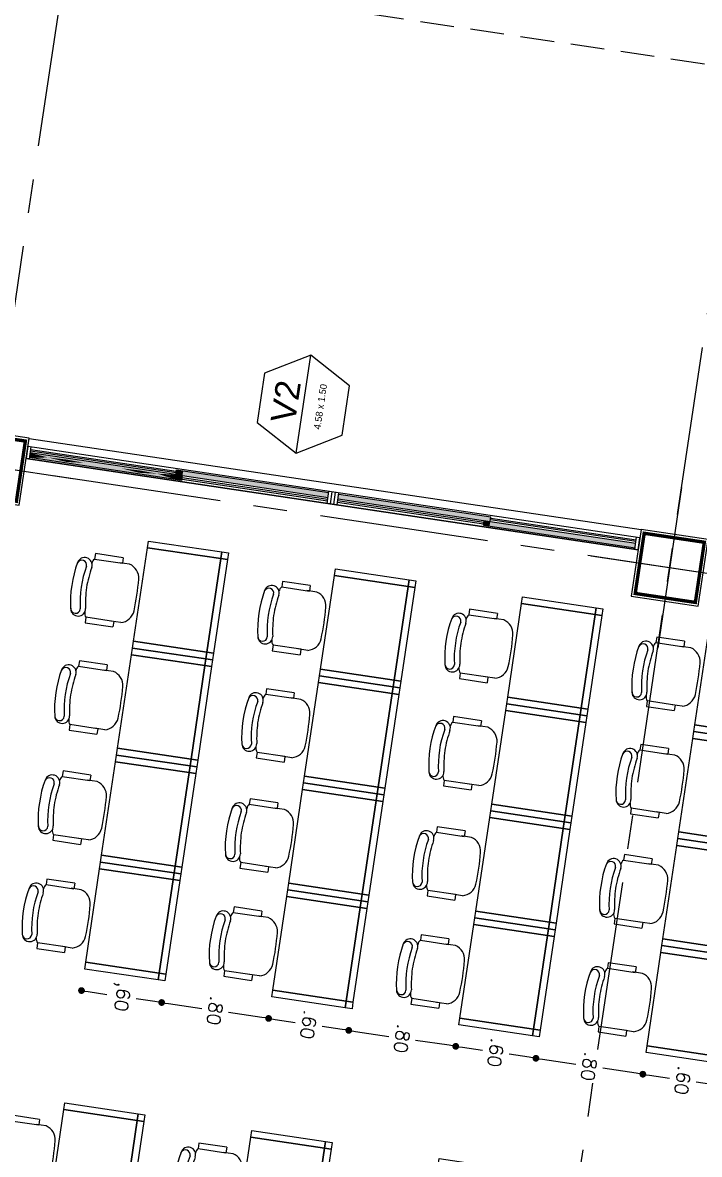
# Model space of a CAD drawing. Header units: millimetres. Extents: x 338 to 506, y 179 to 335.
# Drawn here: x 416.44 to 421.45, y 243.83 to 252.2 of the extents above; entities that cross this region are included whole.
import ezdxf
from ezdxf.enums import TextEntityAlignment as Align

# ---------------------------------------------------------------- set-up
doc = ezdxf.new("R2010")
doc.units = ezdxf.units.MM
for name, pattern in [('CENTER', [2, 1.25, -0.25, 0.25, -0.25]), ('DASHED2', [0.375, 0.25, -0.125]), ('HIDDEN', [0.375, 0.25, -0.125])]:
    doc.linetypes.add(name, pattern=pattern)
for name, color, linetype in [('COLUMNAS', 252, 'Continuous'), ('CUBIERTA', 254, 'Continuous'), ('DOORNOTE', 210, 'Continuous'), ('DOORNOTE___100', 210, 'Continuous'), ('EJES-COLUMNAS', 3, 'CENTER'), ('EJES_DE_COLUMNA', 255, 'DASHED2'), ('MUROS', 32, 'Continuous'), ('PUPITRES', 8, 'Continuous'), ('REJAS', 151, 'Continuous')]:
    doc.layers.add(name, color=color, linetype=linetype)
doc.styles.add('ARIAL', font='txt', dxfattribs={"height": 1})
doc.styles.add('JUAN', font='txt', dxfattribs={"height": 0.135})
doc.styles.add('NOTAS', font='simplex.shx')
doc.styles.get("Standard").update_dxf_attribs({"font": 'ARIALUNI.ttf'})
doc.dimstyles.new('ROMANS', dxfattribs={"dimtxt": 0.1, "dimasz": 0.05, "dimexe": 0.04, "dimexo": 0.5, "dimgap": 0.05, "dimtad": 1, "dimtih": 1, "dimtoh": 1, "dimdec": 4, "dimzin": 5, "dimdsep": 46, "dimtxsty": 'Standard', "dimsah": 1, "dimcen": 0.05, "dimse1": 1, "dimse2": 1, "dimclrd": 7, "dimclre": 7, "dimclrt": 7, "dimadec": 0, "dimazin": 0, "dimtfac": 1, "dimtdec": 4, "dimtix": 1, "dimtmove": 2, "dimatfit": 3, "dimfxl": 1, "dimtolj": 1, "dimarcsym": 0})

# ---------------------------------------------------------------- blocks, each defined once
blk = doc.blocks.new('_DOT')
at = {"color": 0, "linetype": 'ByBlock'}
blk.add_line((-0.5, 0), (-1, 0), dxfattribs=at)
at = {"color": 0, "linetype": 'ByBlock', "const_width": 0.5}
blk.add_lwpolyline([(-0.25, 0, 1), (0.25, 0, 1)], format="xyb", close=True, dxfattribs=at)
blk = doc.blocks.new('*U149')
at = {"color": 7, "style": 'NOTAS'}
blk.add_text('.60', height=0.1, dxfattribs=at).set_placement((2880.9612, 1963.0566))
blk = doc.blocks.new('*D148')
at = {"color": 7, "transparency": 16777216}
for p, q in [((2881.066, 1963.3566), (2881.066, 1963.2066)), ((2881.066, 1962.8566), (2881.066, 1963.0066))]:
    blk.add_line(p, q, dxfattribs=at)
at = {"layer": 'DEFPOINTS', "color": 0, "transparency": 16777216}
for p in [(2880.9048, 1963.4066), (2881.066, 1963.4066), (2880.9048, 1962.8066)]:
    blk.add_point(p, dxfattribs=at)
at = {"color": 7, "transparency": 16777216, "xscale": 0.05, "yscale": 0.05, "zscale": 0.05}
for p, rotation in [((2881.066, 1963.4066), 90), ((2881.066, 1962.8066), 270)]:
    blk.add_blockref('_DOT', p, dxfattribs=dict(at, rotation=rotation))
at = {"transparency": 16777216}
blk.add_blockref('*U149', (0, 0), dxfattribs=at)
blk = doc.blocks.new('*U151')
at = {"color": 7, "style": 'NOTAS'}
blk.add_text('.80', height=0.1, dxfattribs=at).set_placement((2880.9612, 1962.3566))
blk = doc.blocks.new('*D150')
at = {"color": 7, "transparency": 16777216}
for p, q in [((2881.066, 1962.7566), (2881.066, 1962.5066)), ((2881.066, 1962.0566), (2881.066, 1962.3066))]:
    blk.add_line(p, q, dxfattribs=at)
at = {"layer": 'DEFPOINTS', "color": 0, "transparency": 16777216}
for p in [(2880.9048, 1962.8066), (2880.9048, 1962.0066), (2881.066, 1962.0066)]:
    blk.add_point(p, dxfattribs=at)
at = {"color": 7, "transparency": 16777216, "xscale": 0.05, "yscale": 0.05, "zscale": 0.05}
for p, rotation in [((2881.066, 1962.8066), 90), ((2881.066, 1962.0066), 270)]:
    blk.add_blockref('_DOT', p, dxfattribs=dict(at, rotation=rotation))
at = {"transparency": 16777216}
blk.add_blockref('*U151', (0, 0), dxfattribs=at)
blk = doc.blocks.new('SILLA-AULA')
at = {"layer": 'PUPITRES'}
for p, q in [((-0.3498, 0.1091), (-0.3498, -0.0987)), ((-0.3498, 0.1091), (-0.3089, 0.1091)), ((-0.3089, 0.1635), (-0.3089, 0.0888)), ((-0.3089, -0.0987), (-0.3089, 0.1091)), ((0.1269, 0.1096), (0.168, 0.1096)), ((0.1271, 0.1618), (0.1271, 0.0881)), ((0.1271, 0.1088), (0.1271, -0.0982)), ((0.168, -0.0982), (0.168, 0.1096)), ((-0.3498, -0.0987), (-0.3089, -0.0987)), ((0.1271, -0.0982), (0.168, -0.0982))]:
    blk.add_line(p, q, dxfattribs=at)
for centre, radius, start, end in [((-0.2016, 0.1365), 0.1106, 94.0766, 165.83344), ((-0.0911, -1.4149), 1.6658, 85.9234, 94.0766), ((0.0195, 0.1365), 0.1106, 13.25658, 85.9234), ((-0.2542, -0.1649), 0.0553, 80.24779, 260.10116), ((-0.2715, -0.0584), 0.0549, 227.1618, 267.57171), ((-0.2498, -0.1856), 0.0362, 85.08724, 250.32125), ((-0.0876, 0.6001), 0.7663, 258.01124, 281.98876), ((-0.0727, 0.7859), 0.9127, 259.12864, 268.84333), ((-0.1095, 0.7859), 0.9127, 271.15667, 280.87136), ((0.072, -0.1649), 0.0553, 279.89884, 99.75221), ((0.0746, -0.1846), 0.0352, 274.91276, 94.91276), ((0.0898, -0.0579), 0.0549, 270.72261, 312.8382), ((-0.0911, 0.5988), 0.8362, 258.08993, 281.91007)]:
    blk.add_arc(centre, radius, start, end, dxfattribs=at)
blk = doc.blocks.new('*U341')
at = {"layer": 'MUROS', "color": 7, "style": 'NOTAS'}
blk.add_text(',60', height=0.1, dxfattribs=at).set_placement((3.2717, 0.9483))
blk = doc.blocks.new('*D163')
at = {"layer": 'DEFPOINTS', "color": 0, "transparency": 16777216}
for p in [(3.2153, 1.2887), (3.3765, 1.2887), (3.2153, 0.6887)]:
    blk.add_point(p, dxfattribs=at)
at = {"layer": 'MUROS', "color": 7, "transparency": 16777216}
for p, q in [((3.3765, 1.2387), (3.3765, 1.0983)), ((3.3765, 0.7387), (3.3765, 0.8792))]:
    blk.add_line(p, q, dxfattribs=at)
at = {"transparency": 16777216}
blk.add_blockref('*U341', (0, 0), dxfattribs=at)
at = {"layer": 'MUROS', "color": 7, "transparency": 16777216, "xscale": 0.05, "yscale": 0.05, "zscale": 0.05}
for p, rotation in [((3.3765, 1.2887), 90), ((3.3765, 0.6887), 270)]:
    blk.add_blockref('_DOT', p, dxfattribs=dict(at, rotation=rotation))
blk = doc.blocks.new('*U1023')
at = {"layer": 'REJAS', "color": 18, "linetype": 'Continuous', "extrusion": (0, 0, -1)}
for points in [[(-69.9847, 78.8783), (-69.9672, 78.334), (-69.9672, 79.4227)], [(-69.9787, 79.4057), (-69.9672, 79.4227), (-69.9865, 79.4114)], [(-69.9672, 79.4227), (-69.9847, 79.4227), (-69.9865, 79.4114)], [(-69.9902, 79.3887), (-69.9781, 79.3547), (-69.9672, 79.4227)], [(-69.9891, 79.2866), (-69.976, 79.1505), (-69.9672, 79.4227)], [(-69.9781, 79.3547), (-69.9812, 79.3632), (-69.986, 79.3603)], [(-69.986, 79.3603), (-69.9869, 79.3547), (-69.9781, 79.3547)], [(-69.9836, 79.3206), (-69.9781, 79.3547), (-69.9896, 79.3377)], [(-69.9869, 79.3547), (-69.9878, 79.349), (-69.9781, 79.3547)], [(-69.9781, 79.3547), (-69.9878, 79.349), (-69.9839, 79.3462)], [(-69.9902, 79.3887), (-69.9787, 79.4057), (-69.9865, 79.4114)], [(-69.9812, 79.3632), (-69.9842, 79.3717), (-69.986, 79.3603)], [(-69.9878, 79.349), (-69.9896, 79.3377), (-69.9839, 79.3462)], [(-69.9842, 79.3717), (-69.9902, 79.3887), (-69.9956, 79.3547)], [(-69.9842, 79.3717), (-69.9899, 79.3632), (-69.986, 79.3603)], [(-69.9847, 78.8783), (-70.0022, 79.4227), (-70.0022, 78.334)], [(-69.9847, 79.4227), (-70.0022, 79.4227), (-69.9865, 79.4114)], [(-69.9899, 79.3632), (-69.9956, 79.3547), (-69.986, 79.3603)], [(-69.9956, 79.3547), (-69.9869, 79.3547), (-69.986, 79.3603)], [(-70.0022, 79.4227), (-69.9962, 79.4057), (-69.9865, 79.4114)], [(-69.9865, 79.4114), (-69.9962, 79.4057), (-69.9902, 79.3887)], [(-69.9956, 79.3547), (-69.9878, 79.349), (-69.9869, 79.3547)], [(-69.9926, 79.3462), (-69.9878, 79.349), (-69.9956, 79.3547)], [(-69.9896, 79.3377), (-69.9878, 79.349), (-69.9926, 79.3462)], [(-69.9891, 79.2866), (-70.0022, 79.4227), (-69.9935, 79.1505)], [(-69.9896, 79.3377), (-69.9956, 79.3547), (-69.9924, 79.3206)], [(-69.9902, 79.3887), (-70.0022, 79.4227), (-69.9956, 79.3547)], [(-69.9891, 79.2866), (-69.9913, 79.2186), (-69.9825, 79.2186)], [(-69.9836, 79.3206), (-69.9896, 79.3377), (-69.9924, 79.3206)], [(-69.9924, 79.3206), (-69.9891, 79.2866), (-69.9836, 79.3206)], [(-69.9825, 79.2186), (-69.988, 79.1846), (-69.976, 79.1505)], [(-69.985, 79.176), (-69.9878, 79.1675), (-69.982, 79.1675)], [(-69.9825, 79.2186), (-69.9913, 79.2186), (-69.988, 79.1846)], [(-69.988, 79.1846), (-69.9878, 79.1675), (-69.985, 79.176)], [(-69.9878, 79.1675), (-69.988, 79.1846), (-69.9907, 79.1675)], [(-69.988, 79.1846), (-69.9913, 79.2186), (-69.9935, 79.1505)], [(-69.979, 79.159), (-69.9838, 79.1562), (-69.976, 79.1505)], [(-69.976, 79.1505), (-69.9838, 79.1562), (-69.9847, 79.1505)], [(-69.9825, 79.0825), (-69.976, 79.1505), (-69.988, 79.1165)], [(-69.9847, 79.1505), (-69.9838, 79.1449), (-69.976, 79.1505)], [(-69.976, 79.1505), (-69.9838, 79.1449), (-69.979, 79.142)], [(-69.9891, 79.0144), (-69.9847, 78.8783), (-69.976, 79.1505)], [(-69.982, 79.1675), (-69.9838, 79.1562), (-69.979, 79.159)], [(-69.9838, 79.1449), (-69.982, 79.1335), (-69.979, 79.142)], [(-69.982, 79.1675), (-69.9878, 79.1675), (-69.9877, 79.159)], [(-69.9838, 79.1562), (-69.982, 79.1675), (-69.9877, 79.159)], [(-69.982, 79.1335), (-69.9838, 79.1449), (-69.9877, 79.142)], [(-69.9878, 79.1335), (-69.982, 79.1335), (-69.9877, 79.142)], [(-69.982, 79.1335), (-69.9878, 79.1335), (-69.985, 79.125)], [(-69.9825, 79.0825), (-69.988, 79.1165), (-69.9913, 79.0825)], [(-69.9886, 79.1534), (-69.9838, 79.1562), (-69.9877, 79.159)], [(-69.9886, 79.1534), (-69.9847, 79.1505), (-69.9838, 79.1562)], [(-69.9886, 79.1477), (-69.9838, 79.1449), (-69.9847, 79.1505)], [(-69.9886, 79.1477), (-69.9877, 79.142), (-69.9838, 79.1449)], [(-69.9935, 79.1505), (-69.9847, 79.1505), (-69.9886, 79.1534)], [(-69.9886, 79.1477), (-69.9847, 79.1505), (-69.9935, 79.1505)], [(-69.985, 79.125), (-69.9878, 79.1335), (-69.988, 79.1165)], [(-69.9877, 79.159), (-69.9878, 79.1675), (-69.9935, 79.1505)], [(-69.9886, 79.1534), (-69.9877, 79.159), (-69.9935, 79.1505)], [(-69.9935, 79.1505), (-69.9877, 79.142), (-69.9886, 79.1477)], [(-69.9935, 79.1505), (-69.9878, 79.1335), (-69.9877, 79.142)], [(-69.9935, 79.1505), (-69.9878, 79.1675), (-69.9907, 79.1675)], [(-69.9907, 79.1335), (-69.9878, 79.1335), (-69.9935, 79.1505)], [(-69.988, 79.1165), (-69.9878, 79.1335), (-69.9907, 79.1335)], [(-69.988, 79.1165), (-69.9935, 79.1505), (-69.9913, 79.0825)], [(-69.9913, 79.0825), (-69.9891, 79.0144), (-69.9825, 79.0825)], [(-69.9891, 78.7423), (-69.976, 78.6062), (-69.9847, 78.8783)], [(-69.9825, 78.6742), (-69.988, 78.6402), (-69.976, 78.6062)], [(-69.9913, 78.6742), (-69.9825, 78.6742), (-69.9891, 78.7423)], [(-69.9825, 78.6742), (-69.9913, 78.6742), (-69.988, 78.6402)], [(-69.988, 78.6402), (-69.9913, 78.6742), (-69.9935, 78.6062)], [(-69.9891, 78.4701), (-69.9672, 78.334), (-69.976, 78.6062)], [(-69.976, 78.6062), (-69.979, 78.6147), (-69.9838, 78.6118)], [(-69.9847, 78.6062), (-69.976, 78.6062), (-69.9838, 78.6118)], [(-69.9825, 78.5381), (-69.976, 78.6062), (-69.988, 78.5721)], [(-69.979, 78.5977), (-69.976, 78.6062), (-69.9838, 78.6005)], [(-69.976, 78.6062), (-69.9847, 78.6062), (-69.9838, 78.6005)], [(-69.9838, 78.6118), (-69.979, 78.6147), (-69.982, 78.6232)], [(-69.982, 78.5891), (-69.979, 78.5977), (-69.9838, 78.6005)], [(-69.982, 78.6232), (-69.985, 78.6317), (-69.9878, 78.6232)], [(-69.982, 78.6232), (-69.9877, 78.6147), (-69.9838, 78.6118)], [(-69.9878, 78.6232), (-69.9877, 78.6147), (-69.982, 78.6232)], [(-69.9838, 78.6005), (-69.9877, 78.5977), (-69.982, 78.5891)], [(-69.982, 78.5891), (-69.9877, 78.5977), (-69.9878, 78.5891)], [(-69.9886, 78.609), (-69.9838, 78.6118), (-69.9877, 78.6147)], [(-69.9886, 78.609), (-69.9847, 78.6062), (-69.9838, 78.6118)], [(-69.9886, 78.6033), (-69.9838, 78.6005), (-69.9847, 78.6062)], [(-69.9886, 78.6033), (-69.9877, 78.5977), (-69.9838, 78.6005)], [(-69.9886, 78.609), (-69.9935, 78.6062), (-69.9847, 78.6062)], [(-69.9935, 78.6062), (-69.9886, 78.6033), (-69.9847, 78.6062)], [(-69.985, 78.6317), (-69.988, 78.6402), (-69.9878, 78.6232)], [(-69.9935, 78.6062), (-69.9877, 78.6147), (-69.9878, 78.6232)], [(-69.9935, 78.6062), (-69.9886, 78.609), (-69.9877, 78.6147)], [(-69.9877, 78.5977), (-69.9935, 78.6062), (-69.9878, 78.5891)], [(-69.9886, 78.6033), (-69.9935, 78.6062), (-69.9877, 78.5977)], [(-69.988, 78.6402), (-69.9907, 78.6232), (-69.9878, 78.6232)], [(-69.9907, 78.6232), (-69.9935, 78.6062), (-69.9878, 78.6232)], [(-69.9935, 78.6062), (-69.9907, 78.5891), (-69.9878, 78.5891)], [(-69.988, 78.5721), (-69.9935, 78.6062), (-69.9913, 78.5381)], [(-69.9891, 78.4701), (-69.9935, 78.6062), (-70.0022, 78.334)], [(-69.985, 78.5806), (-69.982, 78.5891), (-69.9878, 78.5891)], [(-69.9825, 78.5381), (-69.988, 78.5721), (-69.9913, 78.5381)], [(-69.9891, 78.4701), (-69.9825, 78.5381), (-69.9913, 78.5381)], [(-69.988, 78.5721), (-69.985, 78.5806), (-69.9878, 78.5891)], [(-69.9878, 78.5891), (-69.9907, 78.5891), (-69.988, 78.5721)], [(-69.9836, 78.436), (-69.9896, 78.419), (-69.9781, 78.402)], [(-69.9924, 78.436), (-69.9836, 78.436), (-69.9891, 78.4701)], [(-69.9836, 78.436), (-69.9924, 78.436), (-69.9896, 78.419)], [(-69.9896, 78.419), (-69.9924, 78.436), (-69.9956, 78.402)], [(-69.9902, 78.368), (-69.9672, 78.334), (-69.9781, 78.402)], [(-69.9787, 78.351), (-69.9865, 78.3453), (-69.9672, 78.334)], [(-69.9672, 78.334), (-69.9865, 78.3453), (-69.9847, 78.334)], [(-69.9781, 78.402), (-69.9839, 78.4105), (-69.9878, 78.4077)], [(-69.9869, 78.402), (-69.9781, 78.402), (-69.9878, 78.4077)], [(-69.9781, 78.402), (-69.986, 78.3963), (-69.9812, 78.3935)], [(-69.986, 78.3963), (-69.9781, 78.402), (-69.9869, 78.402)], [(-69.9902, 78.368), (-69.9865, 78.3453), (-69.9787, 78.351)], [(-69.9812, 78.3935), (-69.986, 78.3963), (-69.9842, 78.385)], [(-69.9878, 78.4077), (-69.9839, 78.4105), (-69.9896, 78.419)], [(-69.9842, 78.385), (-69.9956, 78.402), (-69.9902, 78.368)], [(-69.9842, 78.385), (-69.986, 78.3963), (-69.9899, 78.3935)], [(-69.9847, 78.334), (-69.9865, 78.3453), (-70.0022, 78.334)], [(-69.9899, 78.3935), (-69.986, 78.3963), (-69.9956, 78.402)], [(-69.9956, 78.402), (-69.986, 78.3963), (-69.9869, 78.402)], [(-69.9865, 78.3453), (-69.9902, 78.368), (-69.9962, 78.351)], [(-70.0022, 78.334), (-69.9865, 78.3453), (-69.9962, 78.351)], [(-69.9956, 78.402), (-69.9869, 78.402), (-69.9878, 78.4077)], [(-69.9896, 78.419), (-69.9926, 78.4105), (-69.9878, 78.4077)], [(-69.9926, 78.4105), (-69.9956, 78.402), (-69.9878, 78.4077)], [(-69.9902, 78.368), (-69.9956, 78.402), (-70.0022, 78.334)], [(-69.9847, 78.309), (-69.9672, 78.284), (-69.9672, 78.334)], [(-69.976, 78.3215), (-69.9672, 78.334), (-69.9847, 78.3256)], [(-69.9672, 78.334), (-69.9847, 78.334), (-69.9847, 78.3256)], [(-69.976, 78.2965), (-69.9847, 78.2923), (-69.9672, 78.284)], [(-69.9672, 78.284), (-69.9847, 78.2923), (-69.9847, 78.284)], [(-69.9847, 78.309), (-69.976, 78.3215), (-69.9847, 78.3256)], [(-69.9847, 78.309), (-69.9847, 78.2923), (-69.976, 78.2965)], [(-69.9847, 78.309), (-70.0022, 78.334), (-70.0022, 78.284)], [(-70.0022, 78.334), (-69.9935, 78.3298), (-69.9847, 78.334)], [(-69.9935, 78.3298), (-69.9847, 78.3256), (-69.9847, 78.334)], [(-70.0022, 78.334), (-69.9935, 78.3215), (-69.9847, 78.3256)], [(-69.9847, 78.3256), (-69.9935, 78.3215), (-69.9847, 78.309)], [(-69.9847, 78.2923), (-69.9847, 78.309), (-69.9935, 78.2965)], [(-70.0022, 78.284), (-69.9847, 78.2923), (-69.9935, 78.2965)], [(-69.9935, 78.2881), (-69.9847, 78.284), (-69.9847, 78.2923)], [(-70.0022, 78.284), (-69.9847, 78.284), (-69.9935, 78.2881)], [(-70.0022, 78.334), (-70.0372, 78.284), (-70.0022, 78.284)], [(-70.0022, 78.334), (-70.0372, 78.334), (-70.0372, 78.284)], [(-70.0022, 78.284), (-70.0372, 77.1952), (-70.0022, 77.1952)], [(-70.0022, 78.284), (-70.0372, 78.284), (-70.0372, 77.1952)]]:
    blk.add_solid(points, dxfattribs=at)
blk = doc.blocks.new('*U1024')
at = {"layer": 'REJAS', "color": 18, "linetype": 'Continuous', "extrusion": (0, 0, -1)}
for points in [[(-70.0022, 77.1202), (-70.0372, 75.9815), (-70.0022, 75.9815)], [(-70.0022, 77.1202), (-70.0372, 77.1202), (-70.0372, 75.9815)], [(-69.9672, 76.027), (-70.0022, 75.9815), (-69.9672, 75.9815)], [(-69.9672, 76.027), (-70.0022, 76.027), (-70.0022, 75.9815)], [(-69.9672, 75.9815), (-70.0022, 74.8927), (-69.9672, 74.8927)], [(-69.9672, 75.9815), (-70.0022, 75.9815), (-70.0022, 74.8927)]]:
    blk.add_solid(points, dxfattribs=at)
blk = doc.blocks.new('WWWDTAG')
at = {"layer": 'DOORNOTE'}
blk.add_line((-3.832, 0), (3.832, 0), dxfattribs=at)
blk.add_lwpolyline([(3.832, 0), (1.916, 3.318), (-1.916, 3.318), (-3.832, 0), (-1.916, -3.318), (1.916, -3.318)], close=True, dxfattribs=at)
at = {"layer": 'DOORNOTE', "style": 'ARIAL'}
for tag, p in [('DOORTYPE', (0, 1.391)), ('DOORNO.', (0, -1.59))]:
    blk.add_attdef(tag, text='', height=1.9, dxfattribs=at).set_placement(p, align=Align.MIDDLE)
blk = doc.blocks.new('EJES_ESTRUCTURALES')
at = {"layer": 'EJES_DE_COLUMNA', "color": 9, "linetype": 'CENTER'}
for p, q in [((701.07988, 131.2663), (701.07988, 199.7363)), ((661.4777, 174.98199), (759.37077, 174.98199)), ((661.47768, 169.90297), (759.37077, 169.90297))]:
    blk.add_line(p, q, dxfattribs=at)
blk = doc.blocks.new('COLUMNAS')
at = {"layer": 'COLUMNAS', "color": 6}
for points in [[(-576.9526, 199.066), (-577.4526, 199.066), (-577.4526, 198.566), (-576.9526, 198.566), (-576.9526, 199.066)], [(-576.9526, 193.986), (-577.4526, 193.986), (-577.4526, 193.486), (-576.9526, 193.486), (-576.9526, 193.986)]]:
    blk.add_lwpolyline(points, dxfattribs=at)
at = {"layer": 'COLUMNAS', "color": 6, "const_width": 0.025}
for points in [[(-577.4276, 198.5901), (-576.9776, 198.5901), (-576.9776, 199.0401), (-577.4276, 199.0401)], [(-577.4276, 193.5101), (-576.9776, 193.5101), (-576.9776, 193.9601), (-577.4276, 193.9601)]]:
    blk.add_lwpolyline(points, close=True, dxfattribs=at)
at = {"layer": 'EJES-COLUMNAS'}
for p, q in [((-577.2026, 198.2038), (-577.2026, 199.4038)), ((-577.2026, 198.2038), (-577.2026, 199.4038)), ((-577.2026, 193.1238), (-577.2026, 194.3238)), ((-577.2026, 193.1238), (-577.2026, 194.3238)), ((-576.6026, 193.736), (-577.8026, 193.736))]:
    blk.add_line(p, q, dxfattribs=at)
blk = doc.blocks.new('*U152')
at = {"layer": 'PUPITRES'}
for p, q in [((-3.3, -0.19972), (-3.3, -0.14972)), ((-3.3, -0.14972), (-3.25, -0.14972)), ((-3.25, -0.14972), (-3.25, -0.19972)), ((-3.25, -0.19972), (-3.25, -0.14972)), ((-3.25, -0.14972), (-2.55, -0.14972)), ((-2.55, -0.14972), (-2.55, -0.19972)), ((-2.55, -0.19972), (-2.55, -0.14972)), ((-2.55, -0.14972), (-2.5, -0.14972)), ((-2.5, -0.19972), (-2.5, -0.14972)), ((-2.5, -0.14972), (-2.45, -0.14972)), ((-2.5, -0.19972), (-2.5, -0.14972)), ((-2.5, -0.19972), (-2.5, -0.14972)), ((-2.5, -0.14972), (-2.5, -0.19972)), ((-2.45, -0.14972), (-2.45, -0.19972)), ((-2.45, -0.19972), (-2.45, -0.14972)), ((-2.45, -0.14972), (-1.75, -0.14972)), ((-1.75, -0.14972), (-1.75, -0.19972)), ((-1.75, -0.19972), (-1.75, -0.14972)), ((-1.75, -0.14972), (-1.7, -0.14972)), ((-1.7, -0.19972), (-1.7, -0.14972)), ((-1.7, -0.14972), (-1.65, -0.14972)), ((-1.7, -0.19972), (-1.7, -0.14972)), ((-1.7, -0.14972), (-1.7, -0.19972)), ((-1.65, -0.14972), (-1.65, -0.19972)), ((-1.65, -0.19972), (-1.65, -0.14972)), ((-1.65, -0.14972), (-0.95, -0.14972)), ((-0.95, -0.14972), (-0.95, -0.19972)), ((-0.95, -0.19972), (-0.95, -0.14972)), ((-0.95, -0.14972), (-0.9, -0.14972)), ((-0.9, -0.19972), (-0.9, -0.14972)), ((-0.9, -0.14972), (-0.85, -0.14972)), ((-0.9, -0.14972), (-0.9, -0.19972)), ((-0.85, -0.14972), (-0.85, -0.19972)), ((-0.85, -0.19972), (-0.85, -0.14972)), ((-0.85, -0.14972), (-0.15, -0.14972)), ((-0.15, -0.14972), (-0.1, -0.14972)), ((-0.15, -0.14972), (-0.15, -0.19972)), ((-0.15, -0.19972), (-0.15, -0.14972)), ((-0.15, -0.14972), (-0.1, -0.14972)), ((-0.1, -0.14972), (-0.1, -0.19972)), ((0.9, -0.19972), (0.9, -0.14972)), ((0.9, -0.14972), (0.95, -0.14972)), ((0.95, -0.14972), (0.95, -0.19972)), ((0.95, -0.19972), (0.95, -0.14972)), ((0.95, -0.14972), (1.65, -0.14972)), ((1.65, -0.14972), (1.65, -0.19972)), ((1.65, -0.19972), (1.65, -0.14972)), ((1.65, -0.14972), (1.7, -0.14972)), ((1.7, -0.19972), (1.7, -0.14972)), ((1.7, -0.14972), (1.75, -0.14972)), ((1.7, -0.19972), (1.7, -0.14972)), ((1.7, -0.19972), (1.7, -0.14972)), ((1.7, -0.14972), (1.7, -0.19972)), ((1.75, -0.14972), (1.75, -0.19972)), ((1.75, -0.19972), (1.75, -0.14972)), ((1.75, -0.14972), (2.45, -0.14972)), ((2.45, -0.14972), (2.45, -0.19972)), ((2.45, -0.19972), (2.45, -0.14972)), ((2.45, -0.14972), (2.5, -0.14972)), ((2.5, -0.19972), (2.5, -0.14972)), ((2.5, -0.14972), (2.55, -0.14972)), ((2.5, -0.19972), (2.5, -0.14972)), ((2.5, -0.14972), (2.5, -0.19972)), ((2.55, -0.14972), (2.55, -0.19972)), ((2.55, -0.19972), (2.55, -0.14972)), ((2.55, -0.14972), (3.25, -0.14972)), ((3.25, -0.14972), (3.25, -0.19972)), ((3.25, -0.19972), (3.25, -0.14972)), ((3.25, -0.14972), (3.3, -0.14972)), ((3.3, -0.19972), (3.3, -0.14972)), ((3.3, -0.14972), (3.3, -0.19972)), ((-3.3, -0.74972), (-3.3, -0.19972)), ((-3.3, -0.19972), (-3.25, -0.19972)), ((-3.25, -0.19972), (-3.3, -0.19972)), ((-3.25, -0.19972), (-3.25, -0.74972)), ((-2.55, -0.19972), (-3.25, -0.19972)), ((-3.25, -0.74972), (-3.25, -0.19972)), ((-3.25, -0.19972), (-2.55, -0.19972)), ((-2.55, -0.74972), (-2.55, -0.19972)), ((-2.55, -0.19972), (-2.5, -0.19972)), ((-2.5, -0.19972), (-2.55, -0.19972)), ((-2.55, -0.19972), (-2.55, -0.74972)), ((-2.5, -0.74972), (-2.5, -0.19972)), ((-2.5, -0.19972), (-2.45, -0.19972)), ((-2.45, -0.19972), (-2.5, -0.19972)), ((-2.5, -0.74972), (-2.5, -0.19972)), ((-2.5, -0.74972), (-2.5, -0.19972)), ((-2.5, -0.19972), (-2.5, -0.74972)), ((-2.45, -0.19972), (-2.45, -0.74972)), ((-1.75, -0.19972), (-2.45, -0.19972)), ((-2.45, -0.74972), (-2.45, -0.19972)), ((-2.45, -0.19972), (-1.75, -0.19972)), ((-1.75, -0.74972), (-1.75, -0.19972)), ((-1.75, -0.19972), (-1.7, -0.19972)), ((-1.7, -0.19972), (-1.75, -0.19972)), ((-1.75, -0.19972), (-1.75, -0.74972)), ((-1.7, -0.74972), (-1.7, -0.19972)), ((-1.7, -0.19972), (-1.65, -0.19972)), ((-1.65, -0.19972), (-1.7, -0.19972)), ((-1.7, -0.74972), (-1.7, -0.19972)), ((-1.7, -0.19972), (-1.7, -0.74972)), ((-1.65, -0.19972), (-1.65, -0.74972)), ((-0.95, -0.19972), (-1.65, -0.19972)), ((-1.65, -0.74972), (-1.65, -0.19972)), ((-1.65, -0.19972), (-0.95, -0.19972)), ((-0.95, -0.74972), (-0.95, -0.19972)), ((-0.95, -0.19972), (-0.9, -0.19972)), ((-0.9, -0.19972), (-0.95, -0.19972)), ((-0.95, -0.19972), (-0.95, -0.74972)), ((-0.9, -0.74972), (-0.9, -0.19972)), ((-0.9, -0.19972), (-0.85, -0.19972)), ((-0.85, -0.19972), (-0.9, -0.19972)), ((-0.9, -0.19972), (-0.9, -0.74972)), ((-0.85, -0.19972), (-0.85, -0.74972)), ((-0.15, -0.19972), (-0.85, -0.19972)), ((-0.85, -0.74972), (-0.85, -0.19972)), ((-0.85, -0.19972), (-0.15, -0.19972)), ((-0.15, -0.74972), (-0.15, -0.19972)), ((-0.15, -0.19972), (-0.1, -0.19972)), ((-0.1, -0.19972), (-0.15, -0.19972)), ((-0.15, -0.19972), (-0.15, -0.74972)), ((-0.1, -0.19972), (-0.1, -0.74972)), ((0.9, -0.74972), (0.9, -0.19972)), ((0.9, -0.19972), (0.95, -0.19972)), ((0.95, -0.19972), (0.9, -0.19972)), ((0.95, -0.19972), (0.95, -0.74972)), ((1.65, -0.19972), (0.95, -0.19972)), ((0.95, -0.74972), (0.95, -0.19972)), ((0.95, -0.19972), (1.65, -0.19972)), ((1.65, -0.74972), (1.65, -0.19972)), ((1.65, -0.19972), (1.7, -0.19972)), ((1.7, -0.19972), (1.65, -0.19972)), ((1.65, -0.19972), (1.65, -0.74972)), ((1.7, -0.74972), (1.7, -0.19972)), ((1.7, -0.19972), (1.75, -0.19972)), ((1.75, -0.19972), (1.7, -0.19972)), ((1.7, -0.74972), (1.7, -0.19972)), ((1.7, -0.74972), (1.7, -0.19972)), ((1.7, -0.19972), (1.7, -0.74972)), ((1.75, -0.19972), (1.75, -0.74972)), ((2.45, -0.19972), (1.75, -0.19972)), ((1.75, -0.74972), (1.75, -0.19972)), ((1.75, -0.19972), (2.45, -0.19972)), ((2.45, -0.74972), (2.45, -0.19972)), ((2.45, -0.19972), (2.5, -0.19972)), ((2.5, -0.19972), (2.45, -0.19972)), ((2.45, -0.19972), (2.45, -0.74972)), ((2.5, -0.74972), (2.5, -0.19972)), ((2.5, -0.19972), (2.55, -0.19972)), ((2.55, -0.19972), (2.5, -0.19972)), ((2.5, -0.74972), (2.5, -0.19972)), ((2.5, -0.19972), (2.5, -0.74972)), ((2.55, -0.19972), (2.55, -0.74972)), ((3.25, -0.19972), (2.55, -0.19972)), ((2.55, -0.74972), (2.55, -0.19972)), ((2.55, -0.19972), (3.25, -0.19972)), ((3.25, -0.74972), (3.25, -0.19972)), ((3.25, -0.19972), (3.3, -0.19972)), ((3.3, -0.19972), (3.25, -0.19972)), ((3.25, -0.19972), (3.25, -0.74972)), ((3.3, -0.74972), (3.3, -0.19972)), ((3.3, -0.19972), (3.3, -0.74972)), ((-3.25, -0.74972), (-3.3, -0.74972)), ((-2.55, -0.74972), (-3.25, -0.74972)), ((-2.5, -0.74972), (-2.55, -0.74972)), ((-2.45, -0.74972), (-2.5, -0.74972)), ((-1.75, -0.74972), (-2.45, -0.74972)), ((-1.7, -0.74972), (-1.75, -0.74972)), ((-1.65, -0.74972), (-1.7, -0.74972)), ((-0.95, -0.74972), (-1.65, -0.74972)), ((-0.9, -0.74972), (-0.95, -0.74972)), ((-0.85, -0.74972), (-0.9, -0.74972)), ((-0.15, -0.74972), (-0.85, -0.74972)), ((-0.1, -0.74972), (-0.15, -0.74972)), ((0.95, -0.74972), (0.9, -0.74972)), ((1.65, -0.74972), (0.95, -0.74972)), ((1.7, -0.74972), (1.65, -0.74972)), ((1.75, -0.74972), (1.7, -0.74972)), ((2.45, -0.74972), (1.75, -0.74972)), ((2.5, -0.74972), (2.45, -0.74972)), ((2.55, -0.74972), (2.5, -0.74972)), ((3.25, -0.74972), (2.55, -0.74972)), ((3.3, -0.74972), (3.25, -0.74972))]:
    blk.add_line(p, q, dxfattribs=at)
at = {"layer": 'MUROS'}
for p in [(-2.80086, -1.02539), (-1.99861, -1.02539), (-1.17515, -1.02539), (-0.36679, -1.02539), (1.39914, -1.02539), (2.20139, -1.02539), (3.02485, -1.02539)]:
    blk.add_blockref('SILLA-AULA', p, dxfattribs=at)
for base, p2, picture, middle in [((0.06121, 1.25028), (-0.1, 1.25028), '*D148', (0.06121, 0.95028)), ((0.06121, -0.14972), (-0.1, -0.14972), '*D150', (0.06121, 0.25028))]:
    dim = blk.add_linear_dim(base=base, p1=(-0.1, 0.65028), p2=p2, angle=90, dimstyle='ROMANS')
    dim.commit()
    dim.dimension.update_dxf_attribs({"geometry": picture, "text_midpoint": middle, "insert": (-2881.00479, -1962.15633)})
blk = doc.blocks.new('*U153')
at = {"layer": 'MUROS', "color": 0, "linetype": 'ByBlock'}
for p in [(0, 0), (0, -1.4), (0, -2.8), (0, -4.2)]:
    blk.add_blockref('*U152', p, dxfattribs=at)
blk = doc.blocks.new('*U154')
at = {"layer": 'MUROS'}
blk.add_blockref('*U153', (3.31529, 5.63845), dxfattribs=at)
dim = blk.add_linear_dim(base=(3.37651, 1.28873), p1=(3.21529, 0.68873), p2=(3.21529, 1.28873), angle=90, dimstyle='ROMANS', dxfattribs=at)
dim.commit()
dim.dimension.update_dxf_attribs({"geometry": '*D163', "text_midpoint": (3.37651, 0.98873)})
blk = doc.blocks.new('A$C7152A42C')
at = {"layer": 'MUROS', "linetype": 'HIDDEN'}
blk.add_lwpolyline([(70.109, 97.28772), (73.584, 97.28772), (73.584, 43.88841), (70.20549, 43.88841)], dxfattribs=at)
at = {"layer": 'MUROS'}
blk.add_lwpolyline([(70.10721, 74.86772), (69.95721, 74.86772), (69.95721, 79.44772), (70.10721, 79.44772)], close=True, dxfattribs=at)
at = {"layer": 'REJAS', "color": 18}
for p, q in [((69.95721, 79.44772), (69.95721, 74.86772)), ((70.04721, 79.44772), (69.95721, 79.44772)), ((70.04721, 74.86772), (70.04721, 79.44772)), ((69.95721, 79.42272), (70.04721, 79.42272)), ((69.96721, 78.28397), (69.96721, 79.42272)), ((70.00221, 78.28397), (70.00221, 79.42272)), ((70.01721, 79.42272), (70.01721, 78.33397)), ((70.02721, 79.42272), (70.02721, 78.33397)), ((69.96721, 78.28397), (70.00221, 78.28397)), ((69.97721, 78.28397), (69.97721, 77.19522)), ((69.98721, 77.19522), (69.98721, 78.28397)), ((70.00221, 78.33397), (70.03721, 78.33397)), ((70.00221, 78.28397), (70.00221, 77.19522)), ((70.03721, 78.33397), (70.03721, 77.19522)), ((69.95721, 77.19522), (70.04721, 77.19522)), ((69.95721, 77.17022), (70.04721, 77.17022)), ((69.95721, 77.14522), (70.04721, 77.14522)), ((69.95721, 77.12022), (70.04721, 77.12022)), ((69.97721, 77.12022), (69.97721, 76.02697)), ((69.98721, 76.02697), (69.98721, 77.12022)), ((70.00221, 77.12022), (70.00221, 75.98147)), ((70.03721, 77.12022), (70.03721, 75.98147)), ((69.96721, 76.02697), (70.00221, 76.02697)), ((69.96721, 76.02697), (69.96721, 74.89272)), ((70.00221, 75.98147), (70.03721, 75.98147)), ((70.00221, 75.98147), (70.00221, 74.89272)), ((70.01721, 75.98147), (70.01721, 74.89272)), ((70.02721, 75.98147), (70.02721, 74.89272)), ((69.95721, 74.89272), (70.04721, 74.89272)), ((69.95721, 74.86772), (70.04721, 74.86772))]:
    blk.add_line(p, q, dxfattribs=at)
at = {"layer": 'CUBIERTA'}
blk.add_blockref('COLUMNAS', (647.06158, -119.11823), dxfattribs=at)
at = {"layer": 'DOORNOTE___100', "color": 7}
ref = blk.add_blockref('WWWDTAG', (70.65721, 77.47697), dxfattribs=dict(at, xscale=0.0958358650524881, yscale=0.0958358650524881, zscale=0.0958358650524881))
ref.add_attrib('DOORNO.', '4.58 x 1.50', dxfattribs={"layer": 'DOORNOTE', "height": 0.0510432, "style": 'JUAN'}).set_placement((70.65721, 77.3246), align=Align.CENTER)
ref.add_attrib('DOORTYPE', 'V2', dxfattribs={"layer": 'DOORNOTE', "height": 0.182088, "style": 'ARIAL'}).set_placement((70.65721, 77.61032), align=Align.MIDDLE)
at = {"layer": 'EJES_DE_COLUMNA'}
blk.add_blockref('EJES_ESTRUCTURALES', (-631.22088, -95.28525), dxfattribs=at)
at = {"layer": 'MUROS', "rotation": 180}
blk.add_blockref('*U154', (69.5023, 79.15129), dxfattribs=at)
at = {"layer": 'REJAS', "color": 18, "linetype": 'Continuous'}
for name in ['*U1023', '*U1024']:
    blk.add_blockref(name, (0, 0), dxfattribs=at)

msp = doc.modelspace()

# ---------------------------------------------------------------- block references
at = {"layer": 'MUROS', "color": 32, "rotation": 81.53046525965426}
msp.add_blockref('A$C7152A42C', (484.7482, 168.0844), dxfattribs=at)

doc.saveas('drawing.dxf')
